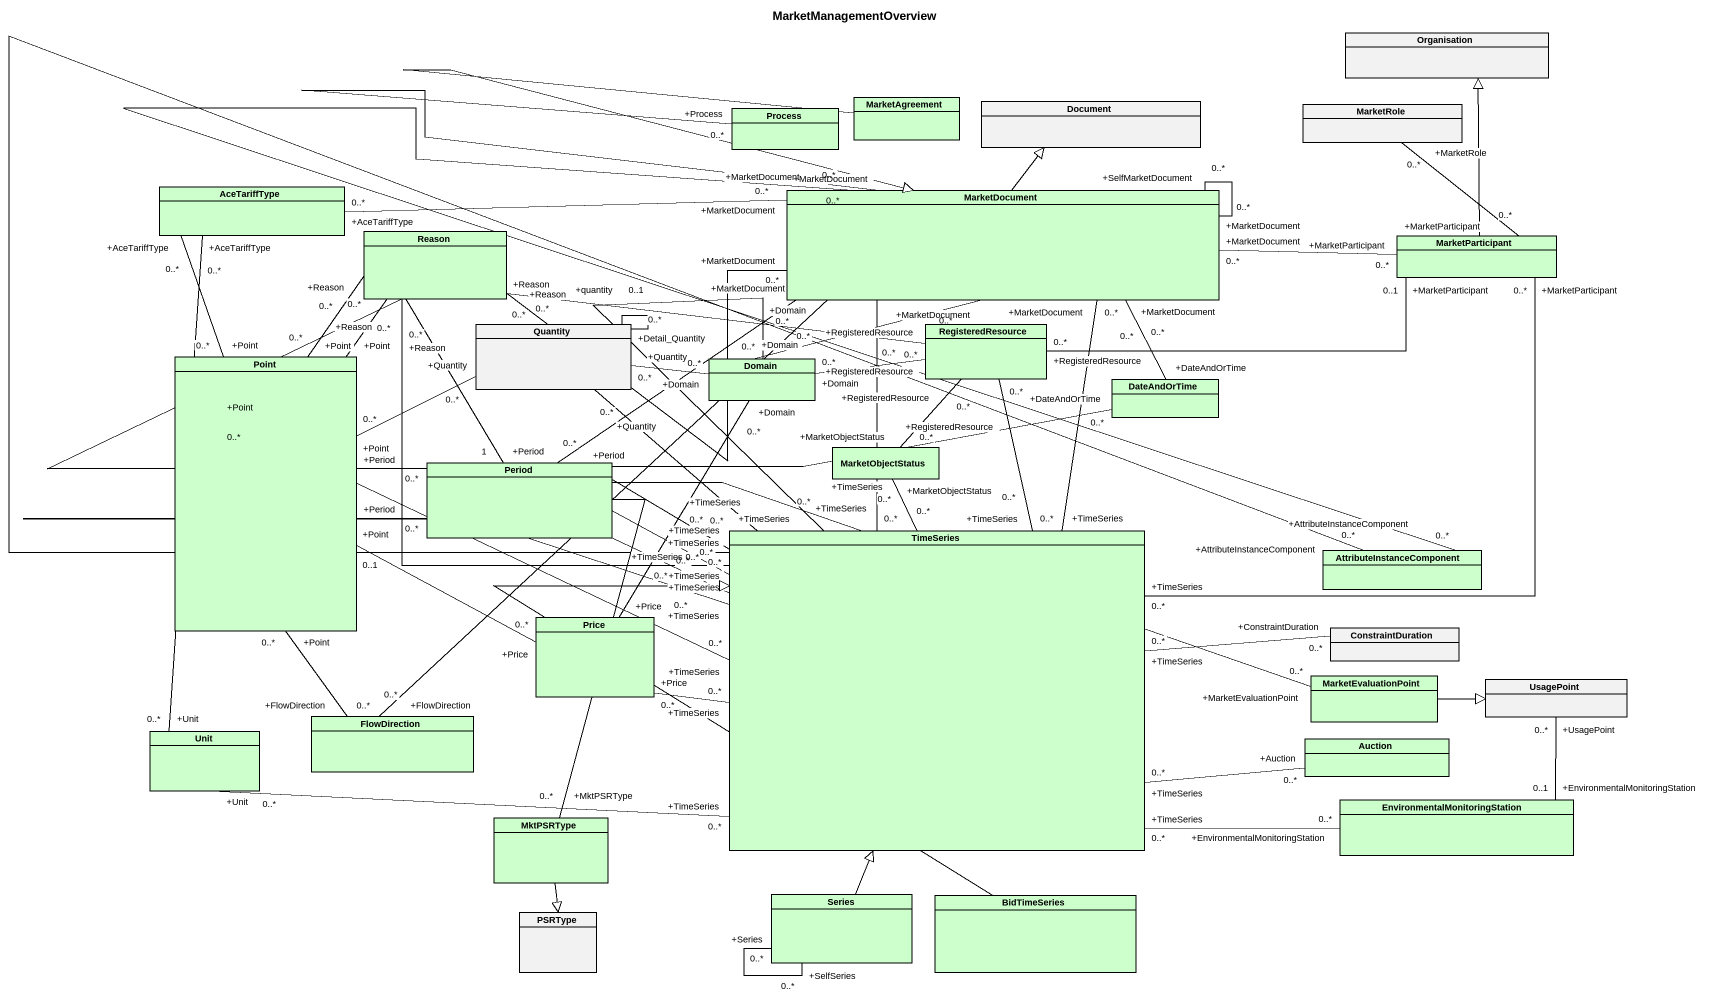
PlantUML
@startuml
title MarketManagementOverview
hide circle
hide empty members
class Organisation
class "Process" as Process_ #CCFFCC
class MarketAgreement #CCFFCC
class Document
class MarketRole
class AceTariffType #CCFFCC
class MarketDocument #CCFFCC
class Reason #CCFFCC
class MarketParticipant #CCFFCC
class Quantity
class RegisteredResource #CCFFCC
class Point #CCFFCC
class Domain #CCFFCC
class DateAndOrTime #CCFFCC
class Period #CCFFCC
class MarketObjectStatus #CCFFCC
class TimeSeries #CCFFCC
class AttributeInstanceComponent #CCFFCC
class Price #CCFFCC
class ConstraintDuration
class MarketEvaluationPoint #CCFFCC
class UsagePoint
class Unit #CCFFCC
class FlowDirection #CCFFCC
class Auction #CCFFCC
class "EnvironmentalMonitoringStation" as EnvironmentalMonitoringStati #CCFFCC
class MktPSRType #CCFFCC
class PSRType
class Series #CCFFCC
class BidTimeSeries #CCFFCC
Process_ "+Process\n0..*" -right- "+MarketDocument\n0..*" MarketDocument
MarketAgreement --|> MarketDocument
MarketRole "+MarketRole\n0..*" -- "+MarketParticipant\n0..*" MarketParticipant
AceTariffType "+AceTariffType\n0..*" -right- "+MarketDocument\n0..*" MarketDocument
AceTariffType "+AceTariffType\n0..*" -- "+Unit\n0..*" Unit
MarketDocument -up-|> Document
MarketDocument "+MarketDocument\n0..*" -- "+SelfMarketDocument\n0..*" MarketDocument
MarketDocument "+MarketDocument\n0..*" -left- "+Domain\n0..*" Domain
MarketDocument "+MarketDocument\n0..*" -left- "+Period\n0..*" Period
MarketDocument "+MarketDocument\n0..*" -- "+AttributeInstanceComponent\n0..*" AttributeInstanceComponent
Reason "+Reason\n0..*" -right- "+MarketDocument\n0..*" MarketDocument
Reason "+Reason\n0..*" -- "+Point\n0..*" Point
MarketParticipant -up-|> Organisation
MarketParticipant "+MarketParticipant\n0..*" -left- "+MarketDocument\n0..*" MarketDocument
Quantity "+Detail_Quantity\n0..*" -- "+quantity\n0..1" Quantity
Quantity "+Quantity\n0..*" -left- "+Point\n0..*" Point
Quantity "+Quantity\n0..*" -right- "+Domain\n0..*" Domain
Quantity "+Quantity\n0..*" -- "+TimeSeries\n0..*" TimeSeries
RegisteredResource "+RegisteredResource\n0..*" -left- "+Reason\n0..*" Reason
RegisteredResource "+RegisteredResource\n0..*" -right- "+MarketParticipant\n0..1" MarketParticipant
RegisteredResource "+RegisteredResource\n0..*" -- "+TimeSeries\n0..*" TimeSeries
Point "+Point\n0..*" -up- "+AceTariffType\n0..*" AceTariffType
Point "+Point\n0..*" -right- "+Period\n1" Period
Point "+Point\n0..*" -right- "+TimeSeries\n0..*" TimeSeries
Domain "+Domain\n0..*" -right- "+RegisteredResource\n0..*" RegisteredResource
DateAndOrTime "+DateAndOrTime\n0..*" -up- "+MarketDocument\n0..*" MarketDocument
Period "+Period\n0..*" -up- "+Reason\n0..*" Reason
MarketObjectStatus "+MarketObjectStatus\n0..*" -up- "+RegisteredResource\n0..*" RegisteredResource
MarketObjectStatus "+MarketObjectStatus\n0..*" -- "+TimeSeries\n0..*" TimeSeries
TimeSeries "+TimeSeries\n0..*" -up- "+MarketDocument\n0..*" MarketDocument
TimeSeries "+TimeSeries\n0..*" -up- "+Reason\n0..*" Reason
TimeSeries "+TimeSeries\n0..*" -up- "+MarketParticipant\n0..*" MarketParticipant
TimeSeries "+TimeSeries\n0..*" -up- "+Domain\n0..*" Domain
TimeSeries "+TimeSeries\n0..*" -up- "+DateAndOrTime\n0..*" DateAndOrTime
TimeSeries "+TimeSeries\n0..*" -left- "+Period\n0..*" Period
TimeSeries "+TimeSeries\n0..*" -right- "+MarketEvaluationPoint\n0..*" MarketEvaluationPoint
TimeSeries "+TimeSeries\n0..*" -left- "+FlowDirection\n0..*" FlowDirection
TimeSeries "+TimeSeries\n0..*" -right- "+EnvironmentalMonitoringStation\n0..*" EnvironmentalMonitoringStati
AttributeInstanceComponent "+AttributeInstanceComponent\n0..*" -left- "+TimeSeries\n0..*" TimeSeries
Price "+Price\n0..*" -left- "+Point\n0..1" Point
Price "+Price\n0..*" -up- "+Domain\n0..*" Domain
Price "+Price\n0..*" -right- "+TimeSeries\n0..*" TimeSeries
ConstraintDuration "+ConstraintDuration\n0..*" -left- "+TimeSeries\n0..*" TimeSeries
MarketEvaluationPoint -right-|> UsagePoint
Unit "+Unit\n0..*" -right- "+TimeSeries\n0..*" TimeSeries
FlowDirection "+FlowDirection\n0..*" -up- "+Point\n0..*" Point
Auction "+Auction\n0..*" -left- "+TimeSeries\n0..*" TimeSeries
EnvironmentalMonitoringStati "+EnvironmentalMonitoringStation\n0..1" -up- "+UsagePoint\n0..*" UsagePoint
MktPSRType "+MktPSRType\n0..*" -right- "+TimeSeries\n0..*" TimeSeries
MktPSRType --|> PSRType
Series -up-|> TimeSeries
Series "+Series\n0..*" -- "+SelfSeries\n0..*" Series
BidTimeSeries -up-|> TimeSeries
@enduml
